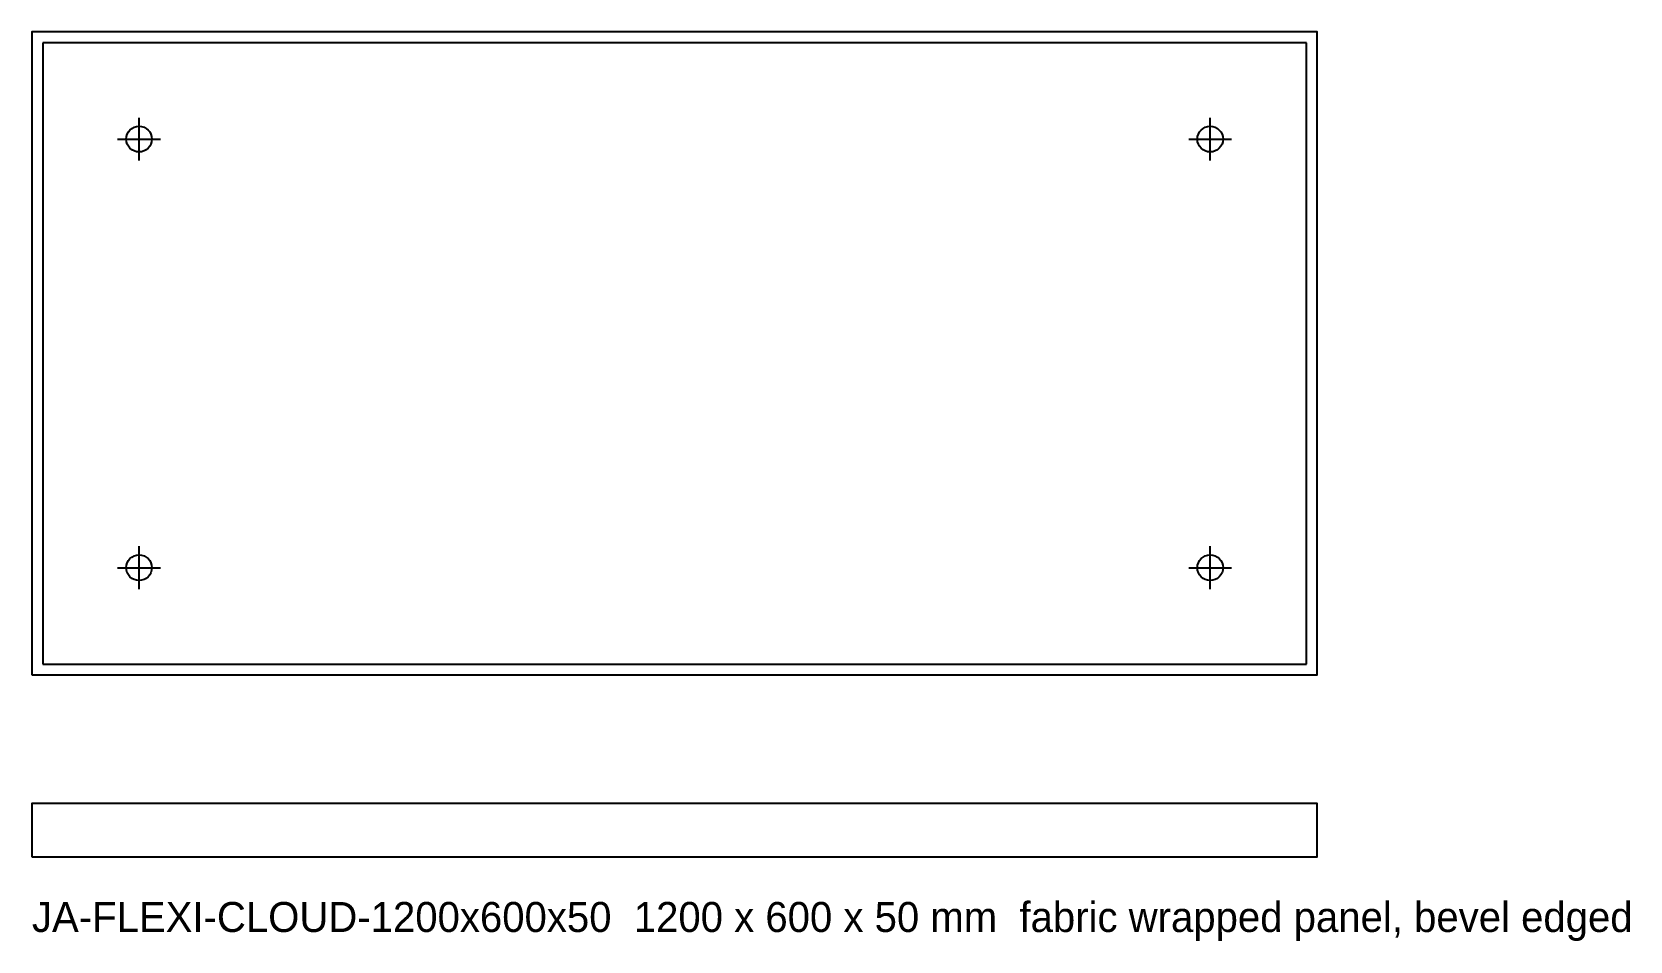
# Model space of a CAD drawing. Header units: millimetres. Extents: x 0 to 1492, y -248 to 600.
import ezdxf

# ---------------------------------------------------------------- set-up
doc = ezdxf.new("R2010")
doc.units = ezdxf.units.MM
doc.linetypes.add('DASHED', pattern=[1.524, 1.27, -0.254])
for name, color, linetype in [('JA-BEVEL', 8, 'Continuous'), ('JA-FIXING', 1, 'Continuous'), ('JA-PANEL', 7, 'Continuous'), ('JA-TEXT', 7, 'Continuous')]:
    doc.layers.add(name, color=color, linetype=linetype)

# ---------------------------------------------------------------- blocks, each defined once
blk = doc.blocks.new('JA-FLEXI-CLOUD-1200x600x50')
at = {"layer": 'JA-BEVEL', "linetype": 'DASHED'}
blk.add_lwpolyline([(10, 10), (1190, 10), (1190, 590), (10, 590)], close=True, dxfattribs=at)
at = {"layer": 'JA-FIXING'}
for p, q in [((100, 480), (100, 520)), ((1100, 480), (1100, 520)), ((80, 500), (120, 500)), ((1080, 500), (1120, 500)), ((100, 80), (100, 120)), ((1100, 80), (1100, 120)), ((80, 100), (120, 100)), ((1080, 100), (1120, 100))]:
    blk.add_line(p, q, dxfattribs=at)
for centre in [(100, 500), (1100, 500), (100, 100), (1100, 100)]:
    blk.add_circle(centre, 12, dxfattribs=at)
at = {"layer": 'JA-PANEL'}
for points in [[(0, 0), (1200, 0), (1200, 600), (0, 600)], [(0, -170), (1200, -170), (1200, -120), (0, -120)]]:
    blk.add_lwpolyline(points, close=True, dxfattribs=at)
at = {"layer": 'JA-TEXT'}
blk.add_text('JA-FLEXI-CLOUD-1200x600x50  1200 x 600 x 50 mm  fabric wrapped panel, bevel edged', height=28, dxfattribs=at).set_placement((0, -240))

msp = doc.modelspace()

# ---------------------------------------------------------------- block references
msp.add_blockref('JA-FLEXI-CLOUD-1200x600x50', (0, 0))

doc.saveas('drawing.dxf')
